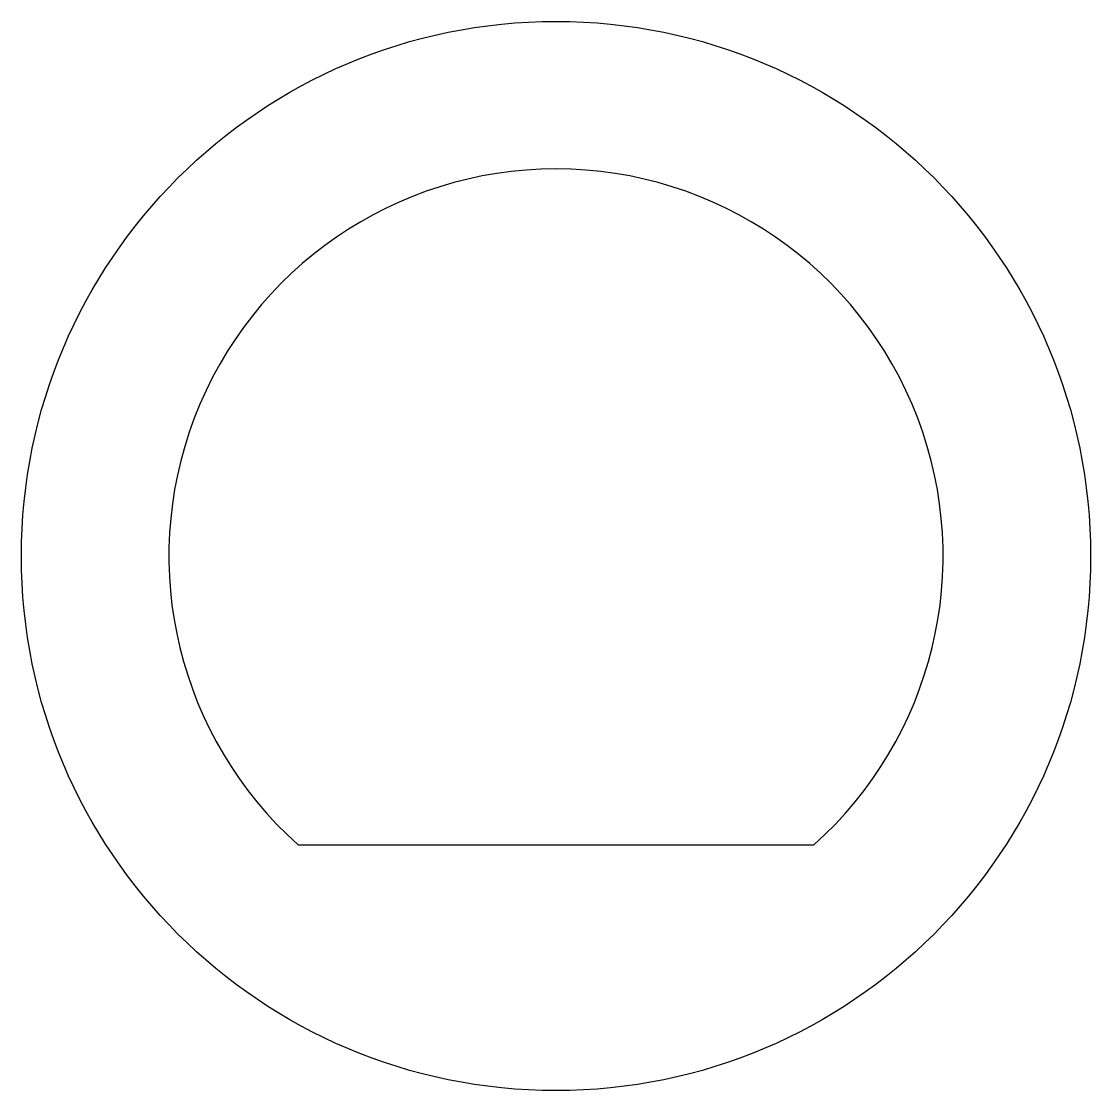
# Model space of a CAD drawing. Header units: millimetres. Extents: x -43.5 to 43.5, y -43.5 to 43.5.
import ezdxf

# ---------------------------------------------------------------- set-up
doc = ezdxf.new("R2010")
doc.units = ezdxf.units.MM
doc.layers.get('0').update_dxf_attribs({"linetype": 'CONTINUOUS'})

msp = doc.modelspace()

# ---------------------------------------------------------------- linework, layer by layer
msp.add_lwpolyline([(20.976, -23.5, 2.622022), (-20.976, -23.5)], format="xyb", close=True)
msp.add_circle((0, 0), 43.5)

doc.saveas('drawing.dxf')
